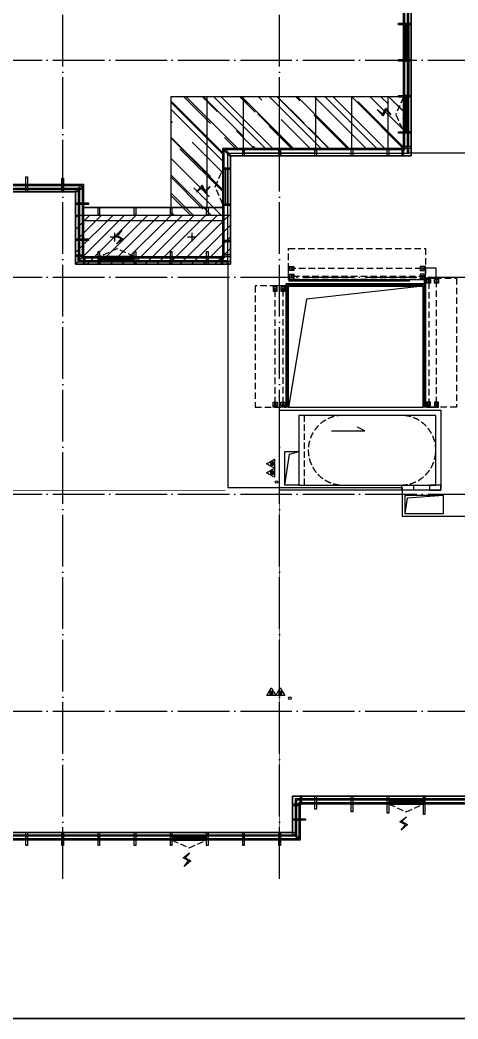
# Model space of a CAD drawing. Extents: x -292644 to 830497, y -12918 to 491457.
# Drawn here: x 6745 to 23710, y 47475 to 86159 of the extents above; entities that cross this region are included whole.
import ezdxf
from ezdxf.xclip import XClip

# ---------------------------------------------------------------- set-up
doc = ezdxf.new("R2010")
doc.units = 0
doc.header["$LTSCALE"] = 1000
doc.header["$MEASUREMENT"] = 0
for name, pattern in [('10#楼幕墙$0$DASH', [0.35, 0.25, -0.1]), ('104-10 轴网$0$DOTE', [2.4200000000000004, 2, -0.2, 0.02, -0.2]), ('X-104 8#10#平面_t3$0$109-34 轴网$0$L1$0$$AUDIT_BAD_LTYPE1', [0]), ('X-104 8#10#平面_t3$0$CACHE', [0.375, 0.25, -0.125]), ('X-104 8#10#平面_t3$0$DASH', [0.35, 0.25, -0.1]), ('三跑梯-偶数F$0$DASH', [0.35, 0.25, -0.1])]:
    doc.linetypes.add(name, pattern=pattern)
doc.layers.get('0').update_dxf_attribs({"linetype": 'CONTINUOUS'})
doc.layers.get('Defpoints').update_dxf_attribs({"linetype": 'CONTINUOUS'})
for name, color, linetype in [('10#楼幕墙$0$04-电动窗', 1, 'CONTINUOUS'), ('10#楼幕墙$0$A-C_玻璃幕墙', 140, 'CONTINUOUS'), ('10#楼幕墙$0$A-O_屋面', 201, 'CONTINUOUS'), ('10#楼幕墙$0$A-TECH_结构', 21, 'CONTINUOUS'), ('104-10 轴网$0$A_AXIS-轴线', 36, '104-10 轴网$0$DOTE'), ('X-104 8#10#平面_t3$0$A-C_玻璃幕墙', 140, 'CONTINUOUS'), ('X-104 8#10#平面_t3$0$A-E_栏杆', 232, 'CONTINUOUS'), ('X-104 8#10#平面_t3$0$A-E_楼梯', 171, 'CONTINUOUS'), ('X-104 8#10#平面_t3$0$A-FC', 242, 'X-104 8#10#平面_t3$0$CACHE'), ('X-104 8#10#平面_t3$0$A-O_分水线', 127, 'CONTINUOUS'), ('X-104 8#10#平面_t3$0$A-O_屋面', 201, 'CONTINUOUS'), ('X-104 8#10#平面_t3$0$A-SUR_看线', 231, 'CONTINUOUS'), ('X-104 8#10#平面_t3$0$A-TECH_结构', 21, 'CONTINUOUS'), ('X-104 8#10#平面_t3$0$EH_玻璃', 156, 'CONTINUOUS'), ('X-104 8#10#平面_t3$0$水-消火栓', 41, 'CONTINUOUS')]:
    doc.layers.add(name, color=color, linetype=linetype)
doc.layers.add('X-104 8#10#平面_t3$0$000套内', color=226, linetype='CONTINUOUS', lineweight=30, plot=False)
doc.layers.add('X-104 8#10#平面_t3$0$04-不打印_辅助线', color=165, linetype='CONTINUOUS', plot=False)
doc.layers.add('三跑梯-偶数F$0$04-不打印_辅助线', color=165, linetype='CONTINUOUS', plot=False)
doc.layers.get('X-104 8#10#平面_t3$0$A-O_分水线').off()

# ---------------------------------------------------------------- blocks, each defined once
blk = doc.blocks.new('104-8910 结构')
at = {"layer": 'Defpoints'}
blk.add_lwpolyline([(-19000, -118200), (61000, -118200.0000000002), (60999.99999999996, 41799.99999999983), (-19000, 41799.99999999996)], close=True, dxfattribs=at)
blk = doc.blocks.new('图框-A1')
at = {"const_width": 0.5}
blk.add_lwpolyline([(765.9999999999966, 584), (25.00000000000045, 584), (25.00000000000045, 10), (766.0000000000002, 10)], close=True, dxfattribs=at)
blk = doc.blocks.new('104-10 轴网')
at = {"layer": '104-10 轴网$0$A_AXIS-轴线', "linetype": '104-10 轴网$0$DOTE'}
for p, q in [((8399.999999999949, -6500.000000000015), (8400.000000000211, 40100.00000000004)), ((16799.99999999992, -6500.000000000015), (16800.00000000021, 40100.00000000004)), ((-6500.000000000022, 25199.99999999999), (48500.00000000018, 25200.00000000004)), ((-6500.000000000022, 16799.99999999999), (48500.00000000018, 16800.00000000004)), ((-6500.000000000022, 8399.999999999985), (48500.00000000018, 8400.000000000044)), ((-6500.000000000022, -1.477928890381008e-11), (48500.00000000018, 4.342837200965732e-11))]:
    blk.add_line(p, q, dxfattribs=at)
at = {"layer": 'Defpoints'}
blk.add_lwpolyline([(-16049.99999999992, 45500.00000000001), (58050.00000000011, 45499.99999999999), (58050.00000000011, -11900.00000000001), (-16049.99999999998, -11899.99999999996)], close=True, dxfattribs=at)
blk = doc.blocks.new('X-104 8#10#平面_t3$0$dfsdgf')
at = {"layer": 'X-104 8#10#平面_t3$0$A-E_栏杆'}
for points in [[(249.9999999999673, -5049.999978165768), (249.9999999969223, -250.0000139501353), (5649.99999998985, -250.0000279002707), (5649.999999992895, -5049.999992115903)], [(299.9999999999673, -5049.999978165768), (299.9999999969514, -300.0000139501353), (5599.99999998985, -300.0000279002707), (5599.999999992895, -5049.999992115903)]]:
    blk.add_lwpolyline(points, dxfattribs=at)
blk = doc.blocks.new('三跑梯-偶数F')
at = {"color": 8, "linetype": '三跑梯-偶数F$0$DASH'}
for centre, start, end in [((1349.999999999999, 3950.000000000019), 0, 180), ((1350.000000004889, 1710.000000000033), 180, 0)]:
    blk.add_arc(centre, 1350.000000000002, start, end, dxfattribs=at)
at = {"layer": '三跑梯-偶数F$0$04-不打印_辅助线', "linetype": '三跑梯-偶数F$0$DASH'}
blk.add_line((0, 200), (2700, 200), dxfattribs=at)
at = {"layer": '三跑梯-偶数F$0$04-不打印_辅助线'}
blk.add_lwpolyline([(2700.000000000001, 5300), (9.094947017729282e-13, 5300), (0, 0), (2700.000000000001, -9.094947017729282e-13)], close=True, dxfattribs=at)
blk.add_lwpolyline([(605.1158375440127, 1265.188340814992), (605.1158375438672, 2550.000000000062), (458.8260643989042, 2270.000000000062)], dxfattribs=at)
blk = doc.blocks.new('X-104 8#10#平面_t3$0$uyrii7ur')
at = {"layer": 'X-104 8#10#平面_t3$0$A-TECH_结构', "linetype": 'X-104 8#10#平面_t3$0$109-34 轴网$0$L1$0$$AUDIT_BAD_LTYPE1'}
for points in [[(25249.99997658582, 20800.00000749383), (25850.00000000499, 20800.00000749383), (25850.00000000499, 19100.00000788411), (25249.99997658582, 19100.00000788411)], [(30800.00000000291, 19100.00000788414), (31949.9999765715, 19100.00000788414), (31949.9999765715, 20800.00000749389), (30800.00000000291, 20800.00000749389)], [(31249.99997658737, 18400.00000787905), (31949.99997657165, 18400.00000787905), (31949.99997657165, 18900.00000788405), (31249.99997658737, 18900.00000788405)], [(27449.9999765532, 10750.00000788458), (25849.99997655327, 10750.00000788458), (25849.99997655327, 11650.00000788731), (27449.9999765532, 11650.00000788731)], [(33549.99322787844, 10199.99893631577), (32949.99995488752, 10199.99893631577), (32949.99995488752, 11450.00000787922), (33549.99322787844, 11450.00000787922)], [(33549.99997317628, 8750.000027945673), (32949.99995863647, 8750.000027945673), (32949.99995863647, 9999.998936315766), (33549.99997317628, 9999.998936315766)], [(21649.99999999856, 7650.000007879251), (23149.99999999696, 7650.000007879251), (23149.99999999689, 8350.000000000058), (21649.99999999849, 8350.000000000058)]]:
    blk.add_lwpolyline(points, close=True, dxfattribs=at)
for points in [[(25850.00000000498, 20800.00000749383), (25335.49703044849, 20603.45774340531), (25249.99997658582, 19100.00000788411)], [(25849.99997655327, 10750.00000788458), (26036.99999999987, 11473.7839677821), (27449.99997655326, 11650.00000788731)], [(33549.99322787844, 10199.99893631577), (33549.99322787844, 11450.00000787998), (33078.99492861191, 11290.86848105729), (32949.99325937161, 10199.99893631577), (33549.99322787844, 10199.99893631577)], [(23149.99999999686, 8350.000000000058), (21746.26625576583, 8243.715887878352), (21649.99999999856, 7650.000007879251)]]:
    blk.add_lwpolyline(points, dxfattribs=at)
at = {"layer": 'X-104 8#10#平面_t3$0$A-TECH_结构'}
for points in [[(30800.00000000274, 19100.00000788414), (30994.87325166486, 20538.04205661503), (31949.9999765715, 20800.00000749389)], [(31949.99997657165, 18900.00000788405), (31380.60406085144, 18817.14181262002), (31249.99997658737, 18400.00000787905)]]:
    blk.add_lwpolyline(points, dxfattribs=at)
for points in [[(17550.00009050622, 10050.00004004798), (17550.00004707376, 8750.000050116389), (17000.00000339406, 8750.000029312563), (17181.19745823395, 9940.41740318312)], [(17550.00006878999, 8750.000036196201), (17000.00000000306, 8750.000011481054), (17000.00000000306, 10049.99993964267), (17550.00006878999, 10049.99996435782)], [(33549.99997317628, 9999.998936315766), (33549.99997317628, 8750.000027945673), (32949.99995462794, 8749.999959031004), (33137.91965881834, 9881.415826070122)]]:
    blk.add_lwpolyline(points, close=True, dxfattribs=at)
blk = doc.blocks.new('X-104 8#10#平面_t3$0$rhyseuyi')
at = {"layer": 'X-104 8#10#平面_t3$0$04-不打印_辅助线', "linetype": 'X-104 8#10#平面_t3$0$109-34 轴网$0$L1$0$$AUDIT_BAD_LTYPE1'}
h = blk.add_hatch(dxfattribs=at)
h.set_pattern_fill('ANSI31', color=256, scale=200)
h.set_pattern_definition([(45, (0, 0), (-224.5064030267288, 224.5064030267288), [])])
h.paths.add_polyline_path([(8900.000000001659, 78600.0696357153), (14899.9999999693, 78600.0696357153), (14899.9999999693, 76699.9999860433), (8900.000000001659, 76699.9999860433)])
blk.add_lwpolyline([(8900.000000001659, 78600.0696357153), (14899.9999999693, 78600.0696357153), (14899.9999999693, 76699.9999860433), (8900.000000001659, 76699.9999860433)], close=True, dxfattribs=at)
at = {"layer": 'X-104 8#10#平面_t3$0$A-TECH_结构', "linetype": 'X-104 8#10#平面_t3$0$109-34 轴网$0$L1$0$$AUDIT_BAD_LTYPE1'}
blk.add_lwpolyline([(-500, 64499.99998456433), (-500, 54700.00000000009), (17300, 54700.00000000009), (17300, 56100.00000000009), (28500, 56100.00000000009), (28500, 63100.00000000009), (34100, 63100.00000000009), (34100, 64500.00000000009), (45299.99999999999, 64500.00000000009), (45299.99999999999, 75700.00000000009), (46699.99999999999, 75700.00000000009), (46699.99999999999, 96300.00000000009), (33100, 96300.00000000009), (33100, 93500.00000000009), (21900, 93500.00000000009), (21900, 80900.00000000009), (14900.00000000029, 80900.00000000009), (14900.00000000419, 76699.99998604327), (8900.000000004307, 76699.99998604327), (8900.000000000407, 79500.0000000001), (-3300, 79500.00000000009), (-3300, 64499.9999985063)], close=True, dxfattribs=at)
blk.add_lwpolyline([(8900.000000001659, 78600.0696357153), (14900.00000000242, 78600.10596739476)], dxfattribs=at)
at = {"layer": 'X-104 8#10#平面_t3$0$A-TECH_结构'}
blk.add_lwpolyline([(17149.99999999971, 75850.00000000016), (22349.99999999264, 75849.99998605002), (22349.99999999293, 71150.00000788418), (17150, 71150.00002183432)], close=True, dxfattribs=at)
blk.add_lwpolyline([(22349.99999999264, 75849.99998605002), (17840.37583562863, 75344.29336001306), (17150, 71150.00002183432)], dxfattribs=at)
blk = doc.blocks.new('10#楼幕墙$0$ii')
blk.add_lwpolyline([(-1339.999257087533, -5.379672802519053e-05), (0.0007429124671034515, -5.379672802519053e-05), (0.0007429124671034515, -150.000053796728), (-1339.999257087533, -150.000053796728)], close=True)
blk = doc.blocks.new('10#楼幕墙$0$$WINLIB2D$00000039')
at = {"color": 0}
for points in [[(-0.4999999999983409, 0.5000000000445652), (-0.4999999999999964, -0.4999999999999716)], [(0.5000000000016591, 0.4999999999536158), (-0.4999999999983409, 0.5000000000445652)], [(0.4999999999983338, -0.5000000000463842), (0.4999999999999609, 0.4999999999999432)], [(-0.499999999999428, 0.1666666667124446), (0.500000000000572, 0.1666666666205998)], [(-0.4518745131427302, -0.1666666666260284), (-0.5000000000072298, 0.08358586507802102)], [(-0.3838834764901549, -0.166666666632409), (-0.4479860405916831, 0.1666666667079113)], [(-0.3158924398378069, -0.166666666637866), (-0.3799950039392748, 0.1666666667006353)], [(-0.2479014031851996, -0.166666666645142), (-0.3120039672867243, 0.1666666666951784)], [(-0.1799103665328481, -0.1666666666505989), (-0.2440129306343159, 0.1666666666887977)], [(-0.1119193298802692, -0.1666666666569512), (-0.1760218939817904, 0.1666666666824455)], [(-0.04392829322788927, -0.1666666666633319), (-0.1080308573293216, 0.1666666666760648)], [(0.02406274342471804, -0.1666666666696841), (-0.04003982067680312, 0.1666666666697125)], [(0.09205378007703402, -0.1666666666751411), (0.02795121597557682, 0.1666666666642556)], [(0.1600448167296129, -0.1666666666815217), (0.0959422526280953, 0.1666666666578749)], [(0.2280358533819644, -0.166666666687874), (0.163933289280525, 0.1666666666505989)], [(0.2960268900345753, -0.1666666666942547), (0.231924325933047, 0.1666666666460657)], [(0.3640179266869801, -0.1666666667006069), (0.2999153625854838, 0.166666666639685)], [(0.4320089633395341, -0.1666666667060639), (0.3679063992380058, 0.166666666632409)], [(0.4999999999916831, -0.1666666667115209), (0.4358974358904746, 0.1666666666260568)], [(-0.500000000000572, -0.1666666666214951), (0.499999999999428, -0.1666666667124446)], [(0.4999999999983338, -0.5000000000463842), (-0.5000000000016662, -0.4999999999554348)]]:
    blk.add_lwpolyline(points, dxfattribs=at)
blk = doc.blocks.new('10#楼幕墙$0$A$C13E80662')
for points in [[(150.0005130732898, 150.2641038001748), (150.0005130732898, 200.2641038001238), (0.0005130732897669077, 200.2641038001238), (0.0005130732897669077, 0.2641038001238485), (150.0005130732898, 0.2641038001238485)], [(150.0005130732898, 0.2641038001747802), (200.0005130733043, 0.2641038001747802), (200.0005130733043, 150.2641038001748), (150.0005130732898, 150.2641038001748)]]:
    blk.add_lwpolyline(points)
blk = doc.blocks.new('10#楼幕墙$0$$TCHSYS$WIN2D')
for p, q in [((-0.5, 0.5), (0.5, 0.5)), ((-0.5, 0.5), (-0.4999999999999999, -0.5)), ((0.5, 0.5), (0.4999999999999998, -0.5)), ((0.5, 0.1666666666666666), (-0.5, 0.1666666666666666)), ((0.5, -0.1666666666666667), (-0.5, -0.1666666666666667)), ((-0.4999999999999999, -0.5), (0.5, -0.5))]:
    blk.add_line(p, q)
blk = doc.blocks.new('10#楼幕墙$0$开启扇')
at = {"layer": '10#楼幕墙$0$04-电动窗'}
h = blk.add_hatch(color=1, dxfattribs=at)
h.dxf.hatch_style = 1
h.paths.add_polyline_path([(680.5562354524154, 539.9632903847669), (509.7987490945379, 728.6290481947071), (726.3024437201093, 845.9672921814199), (478.2154791858056, 1065.595502953947), (646.9190324007068, 855.8806169162563), (430.4153377751354, 738.5423729295435)])
at = {"linetype": '10#楼幕墙$0$DASH'}
blk.add_lwpolyline([(0, 49.99999999714782), (670, 349.9999999971478), (1340, 49.99999999714782)], dxfattribs=at)
at = {"layer": '10#楼幕墙$0$04-电动窗', "color": 1}
blk.add_lwpolyline([(680.5562354524154, 539.9632903847669), (509.7987490945379, 728.6290481947071), (726.3024437201093, 845.9672921814199), (478.2154791858056, 1065.595502953947), (646.9190324007068, 855.8806169162563), (430.4153377751354, 738.5423729295435), (680.5562354524154, 539.9632903847669)], close=True, dxfattribs=at)
at = {"xscale": -1340, "yscale": 300, "zscale": 1340, "rotation": 180}
blk.add_blockref('10#楼幕墙$0$$TCHSYS$WIN2D', (670, -100), dxfattribs=at)
blk = doc.blocks.new('*U4748')
blk.add_lwpolyline([(720.0000374311057, 0), (0, 0), (0, 150), (720.0000374311057, 150)], close=True)
blk = doc.blocks.new('*U4754')
blk.add_lwpolyline([(509.9999999971842, 0), (0, 0), (0, 150), (509.9999999971842, 150)], close=True)
blk = doc.blocks.new('10#楼幕墙')
at = {"layer": '10#楼幕墙$0$A-C_玻璃幕墙'}
for points in [[(45600.00000000006, 64200.00000000003), (34400.00000000006, 64200.00000000003), (34400.00000000006, 62800.00000000003), (28800.00000000006, 62800.00000000003), (28800.00000000006, 55800.00000000001), (17600.00000000006, 55800.00000000001), (17600.00000000006, 54400.00000000001), (-799.9999999999418, 54400.00000000001), (-799.9999999999418, 64200.00000000003), (-3599.999999999942, 64200.00000000003), (-3599.999999999942, 79800.00000000003), (9200.000000000058, 79800.00000000003), (9200.000000000058, 77000.00000000003), (14600.00000000006, 77000.00000000003), (14600.00000000006, 81200.00000000003), (21600.00000000006, 81200.00000000003), (21600.00000000006, 93800.00000000003), (32800.00000000006, 93800.00000000003), (32800.00000000006, 96600.00000000003), (47000.00000000006, 96600.00000000003), (47000.00000000006, 75400.00000000003), (45600.00000000006, 75400.00000000003)], [(45550.00000000006, 64250.00000000003), (34350.00000000006, 64250.00000000003), (34350.00000000006, 62850.00000000003), (28750.00000000006, 62850.00000000003), (28750.00000000006, 55850.00000000001), (17550.00000000006, 55850.00000000001), (17550.00000000006, 54450.00000000001), (-749.9999999999418, 54450.00000000001), (-749.9999999999418, 64250.00000000003), (-3549.999999999942, 64250.00000000003), (-3549.999999999942, 79750.00000000003), (9150.000000000058, 79750.00000000003), (9150.000000000058, 76950.00000000003), (14650.00000000006, 76950.00000000003), (14650.00000000006, 81150.00000000003), (21650.00000000006, 81150.00000000003), (21650.00000000006, 93750.00000000003), (32850.00000000006, 93750.00000000003), (32850.00000000006, 96550.00000000003), (46950.00000000006, 96550.00000000003), (46950.00000000006, 75450.00000000003), (45550.00000000006, 75450.00000000003)], [(45400.00000000006, 64400.00000000003), (34200.00000000006, 64400.00000000003), (34200.00000000006, 63000.00000000003), (28600.00000000006, 63000.00000000003), (28600.00000000006, 56000.00000000001), (17400.00000000006, 56000.00000000001), (17400.00000000006, 54600.00000000001), (-599.9999999999418, 54600.00000000001), (-599.9999999999418, 64400.00000000003), (-3399.999999999942, 64400.00000000003), (-3399.999999999942, 79600.00000000003), (9000.000000000058, 79600.00000000003), (9000.000000000058, 76800.00000000003), (14800.00000000006, 76800.00000000003), (14800.00000000006, 81000.00000000003), (21800.00000000006, 81000.00000000003), (21800.00000000006, 93600.00000000003), (33000.00000000006, 93600.00000000003), (33000.00000000006, 96400.00000000003), (46800.00000000006, 96400.00000000003), (46800.00000000006, 75600.00000000003), (45400.00000000006, 75600.00000000003)], [(21900.00000000262, 86029.99998604335), (21900.00000000262, 85969.99998604335), (21400.00000000233, 85969.99998604253), (21400.00000000233, 86029.99998604253)], [(21900.00000000262, 84629.99998604335), (21900.00000000262, 84569.99998604335), (21400.00000000233, 84569.99998604253), (21400.00000000233, 84629.99998604253)], [(21900.00000000262, 83229.99998604335), (21900.00000000262, 83169.99998604335), (21400.00000000227, 83169.99998604247), (21400.00000000227, 83229.99998604247)], [(21900.00000000262, 81829.99998604335), (21900.00000000262, 81769.99998604335), (21400.00000000227, 81769.99998604241), (21400.00000000227, 81829.99998604241)], [(21600.00000000004, 81260.00000000006), (21600.00000000007, 81200.00000000003), (21900.00000000007, 81200.00000000006), (21900.00000000007, 81260.00000000006)], [(14628.8685679023, 81128.86858185913), (14671.29497477354, 81171.29498873031), (14900.08177133795, 80942.50819216584), (14857.65536446677, 80900.08178529466)], [(15430.00000000425, 80899.99998603974), (15370.00000000425, 80899.99998603974), (15370.00000000425, 81199.99998604055), (15430.00000000425, 81199.99998604055)], [(16830.00000000425, 80899.99998603956), (16770.00000000425, 80899.99998603956), (16770.00000000425, 81199.99998604038), (16830.00000000425, 81199.99998604038)], [(18230.00000000425, 80899.99998603956), (18170.00000000425, 80899.99998603956), (18170.00000000425, 81199.99998604038), (18230.00000000425, 81199.99998604038)], [(19630.00000000425, 80899.99998603974), (19570.00000000425, 80899.99998603974), (19570.00000000425, 81199.99998604055), (19630.00000000425, 81199.99998604055)], [(21030.00000000425, 80899.99998603974), (20970.00000000425, 80899.99998603974), (20970.00000000425, 81199.99998604055), (21030.00000000425, 81199.99998604055)], [(21600.00000000007, 81200.00000000003), (21540.00000000004, 81200), (21540.00000000007, 80900), (21600.00000000007, 80899.99999999997)], [(7030, 79499.9999860558), (6970, 79499.9999860558), (6970, 80079.9999860444), (7030, 80079.9999860444)], [(14900.00000000442, 80429.99998603962), (14900.00000000442, 80369.99998603962), (14600.00000000279, 80369.99998603962), (14600.00000000279, 80429.99998603962)], [(8430, 79499.9999860558), (8370, 79499.9999860558), (8370.000000000233, 80039.9999860444), (8430.000000000233, 80039.9999860444)], [(9171.131432097813, 79728.86858185913), (9128.705025226576, 79771.29498873031), (8899.918228662165, 79542.50819216584), (8942.344635533344, 79500.08178529466)], [(9399.999999999942, 79079.99998605126), (9399.999999999942, 79019.99998605126), (8900.00000000064, 79019.99998605126), (8900.00000000064, 79079.99998605126)], [(14900.00000000739, 79029.99998603974), (14900.00000000739, 78969.99998603974), (14600.00000000576, 78969.99998603974), (14600.00000000576, 79029.99998603974)], [(9830.000000004133, 78599.99998604393), (9770.000000004133, 78599.99998604393), (9770.000000004133, 78899.99998604358), (9830.000000004133, 78899.99998604358)], [(11230.00000000413, 78599.9999860437), (11170.00000000413, 78599.9999860437), (11170.00000000413, 78899.99998604358), (11230.00000000413, 78899.99998604358)], [(12630.00000000413, 78599.99998604358), (12570.00000000413, 78599.99998604358), (12570.00000000413, 78899.99998604358), (12630.00000000413, 78899.99998604358)], [(14030.00000000413, 78599.99998604346), (13970.00000000413, 78599.99998604346), (13970.00000000413, 78899.99998604358), (14030.00000000413, 78899.99998604358)], [(9399.999999999942, 77679.999986043), (9399.999999999942, 77619.999986043), (8900.000000004075, 77619.999986043), (8900.000000004075, 77679.999986043)], [(14900.00000000739, 77629.99998603974), (14900.00000000739, 77569.99998603974), (14600.00000000576, 77569.99998603974), (14600.00000000576, 77629.99998603974)], [(9200.00000000008, 77060.00000000006), (9200.000000000051, 77000.00000000003), (8900.000000000051, 77000.00000000006), (8900.000000000051, 77060.00000000006)], [(9200.000000000051, 77000.00000000003), (9260.00000000008, 77000), (9260.000000000051, 76700), (9200.000000000051, 76699.99999999997)], [(9830.000000003609, 76699.99998604335), (9770.000000003609, 76699.99998604335), (9770.000000002736, 77199.99998604433), (9830.000000002736, 77199.99998604433)], [(11230.00000000361, 76699.99998604335), (11170.00000000361, 76699.99998604335), (11170.00000000419, 77199.99998604433), (11230.00000000419, 77199.99998604433)], [(12630.00000000361, 76699.99998604335), (12570.00000000361, 76699.99998604335), (12570.00000000274, 77199.99998604433), (12630.00000000274, 77199.99998604433)], [(14030.00000000361, 76699.99998604335), (13970.00000000361, 76699.99998604335), (13970.00000000274, 77199.99998604428), (14030.00000000274, 77199.99998604428)], [(14600.00000000007, 77000.00000000003), (14540.00000000004, 77000), (14540.00000000007, 76700), (14600.00000000007, 76699.99999999997)], [(14600.00000000004, 77060.00000000006), (14600.00000000007, 77000.00000000003), (14900.00000000007, 77000.00000000006), (14900.00000000007, 77060.00000000006)], [(17600.00000000005, 55800.00000000001), (17660.00000000008, 55800.00000000004), (17660.00000000005, 56100.00000000004), (17600.00000000005, 56100.00000000007)], [(18230.00000000419, 55599.99998604218), (18170.00000000419, 55599.99998604218), (18170.00000000419, 56099.99998604265), (18230.00000000419, 56099.99998604265)], [(19630.00000000419, 55499.99998604218), (19570.00000000419, 55499.99998604218), (19570.00000000419, 56099.99998604265), (19630.00000000419, 56099.99998604265)], [(21030.00000000419, 55449.99998604399), (20970.00000000419, 55449.99998604399), (20970.00000000419, 56099.99998604265), (21030.00000000419, 56099.99998604265)], [(22430.00000000279, 55399.99998604212), (22370.00000000279, 55399.99998604212), (22370.00000000419, 56099.99998604265), (22430.00000000419, 56099.99998604265)], [(17600.00000000008, 55739.99999999999), (17600.00000000005, 55800.00000000001), (17300.00000000005, 55799.99999999999), (17300.00000000005, 55739.99999999999)], [(17800.00000000076, 55229.9999860434), (17800.00000000076, 55169.9999860434), (17300.00000000431, 55169.9999860434), (17300.00000000431, 55229.9999860434)], [(7030.000000004191, 54199.9999860434), (6970.000000004191, 54199.9999860434), (6970.000000004191, 54699.99998604451), (7030.000000004191, 54699.99998604451)], [(8430.000000004191, 54199.9999860434), (8370.000000004191, 54199.9999860434), (8370.000000004191, 54699.99998604451), (8430.000000004191, 54699.99998604451)], [(9830.000000004191, 54199.9999860434), (9770.000000004191, 54199.9999860434), (9770.000000004191, 54699.99998604451), (9830.000000004191, 54699.99998604451)], [(11230.00000000419, 54199.9999860434), (11170.00000000419, 54199.9999860434), (11170.00000000419, 54699.99998604451), (11230.00000000419, 54699.99998604451)], [(12630.00000000419, 54199.9999860434), (12570.00000000419, 54199.9999860434), (12570.00000000419, 54699.99998604451), (12630.00000000419, 54699.99998604451)], [(14030.00000000419, 54199.9999860434), (13970.00000000419, 54199.9999860434), (13970.00000000419, 54699.99998604451), (14030.00000000419, 54699.99998604451)], [(15430.00000000419, 54199.9999860434), (15370.00000000419, 54199.9999860434), (15370.00000000419, 54699.99998604451), (15430.00000000419, 54699.99998604451)], [(16830.00000000419, 54199.9999860434), (16770.00000000419, 54199.9999860434), (16770.00000000419, 54699.99998604451), (16830.00000000419, 54699.99998604451)], [(17278.8685679023, 54678.86858185913), (17321.29497477354, 54721.29498873031), (17550.08177133795, 54492.50819216584), (17507.65536446677, 54450.08178529466)]]:
    blk.add_lwpolyline(points, close=True, dxfattribs=at)
at = {"layer": '10#楼幕墙$0$A-O_屋面'}
for points in [[(9200.000000000873, 78899.99998604346), (14600.00000000402, 78899.99998604346)], [(9200.00000000099, 78599.99998604346), (14600.00000000402, 78599.99998604346)], [(9200.00000000099, 78399.99998604346), (14600.00000000402, 78399.99998604346)]]:
    blk.add_lwpolyline(points, dxfattribs=at)
at = {"layer": '10#楼幕墙$0$A-TECH_结构'}
blk.add_lwpolyline([(45300.00000000006, 64500.00000000003), (34100.00000000006, 64500.00000000003), (34100.00000000006, 63100.00000000003), (28500.00000000006, 63100.00000000003), (28500.00000000006, 56100.00000000001), (17300.00000000006, 56100.00000000001), (17300.00000000006, 54700.00000000001), (-499.9999999999418, 54700.00000000001), (-499.9999999999418, 64500.00000000003), (-3299.999999999942, 64500.00000000003), (-3299.999999999942, 79500.00000000003), (8900.000000000058, 79500.00000000003), (8900.000000000058, 76700.00000000003), (14900.00000000006, 76700.00000000003), (14900.00000000006, 80900.00000000003), (21900.00000000006, 80900.00000000003), (21900.00000000006, 93500.00000000003), (33100.00000000006, 93500.00000000003), (33100.00000000006, 96300.00000000003), (46700.00000000006, 96300.00000000003), (46700.00000000006, 75700.00000000003), (45300.00000000006, 75700.00000000003)], close=True, dxfattribs=at)
at = {"layer": '10#楼幕墙$0$A-C_玻璃幕墙'}
for name, p, rotation in [('10#楼幕墙$0$ii', (21650.00000000413, 85969.99998604335), 90), ('10#楼幕墙$0$ii', (21650.00000000413, 84569.99998604335), 90), ('10#楼幕墙$0$A$C13E80662', (21800.26410380018, 80999.99948692674), 90), ('10#楼幕墙$0$开启扇', (14650.00000000739, 79029.99998603974), 90), ('10#楼幕墙$0$A$C13E80662', (14800.26410380018, 76799.99948692674), 90), ('10#楼幕墙$0$A$C13E80662', (17399.73589619993, 56000.0005130733), 270), ('10#楼幕墙$0$ii', (7030.000000004133, 54449.99998604346), 180), ('10#楼幕墙$0$ii', (8430.000000004133, 54449.99998604346), 180), ('10#楼幕墙$0$ii', (15430.00000000413, 54449.9999860434), 180)]:
    blk.add_blockref(name, p, dxfattribs=dict(at, rotation=rotation))
at = {"layer": '10#楼幕墙$0$A-C_玻璃幕墙', "xscale": -1}
for name, p, rotation in [('10#楼幕墙$0$开启扇', (21650.0000000145, 83169.99998604241), 90), ('10#楼幕墙$0$A$C13E80662', (8999.735896199934, 76799.99948692674), 270), ('10#楼幕墙$0$开启扇', (21030.00000000419, 55849.99998604265), 180), ('10#楼幕墙$0$开启扇', (12630.00000000419, 54449.9999860423), 180)]:
    blk.add_blockref(name, p, dxfattribs=dict(at, rotation=rotation))
at = {"layer": '10#楼幕墙$0$A-C_玻璃幕墙'}
for name, p in [('10#楼幕墙$0$ii', (16769.99925709056, 81150.00003984003)), ('10#楼幕墙$0$ii', (18169.99925709056, 81150.00003984003)), ('10#楼幕墙$0$ii', (8369.999999999942, 79749.99998605173)), ('*U4748', (8429.999637507834, 79600.26380606237)), ('*U4754', (9260.00000000006, 76800.00000000003))]:
    blk.add_blockref(name, p, dxfattribs=at)
at = {"layer": '10#楼幕墙$0$A-C_玻璃幕墙', "xscale": -1}
blk.add_blockref('10#楼幕墙$0$开启扇', (11170.00000000268, 76950.00000000017), dxfattribs=at)
at = {"layer": 'Defpoints', "color": 2, "xscale": 1340, "yscale": 300.0000000000001, "zscale": -1340, "rotation": 90}
blk.add_blockref('10#楼幕墙$0$$WINLIB2D$00000039', (21750.00022429303, 85299.99998604335), dxfattribs=at)
blk = doc.blocks.new('X-104 8#10#平面_t3$0$jtkjuyriuy')
h = blk.add_hatch()
h.set_pattern_fill('ANSI31', color=8, scale=30, angle=45)
h.set_pattern_definition([(90, (0, 0), (-47.625, 1.06581410364015e-14), [])])
h.paths.add_polyline_path([(-138, 138), (138, 138), (138, -138), (-138, -138)])
for points in [[(-168, 168), (168, 168), (168, -168), (-168, -168)], [(-138, 138), (138, 138), (138, -138), (-138, -138)]]:
    blk.add_lwpolyline(points, close=True)
at = {"layer": 'X-104 8#10#平面_t3$0$04-不打印_辅助线'}
for p, q in [((-168, 0), (168, 0)), ((0, 168), (0, -168))]:
    blk.add_line(p, q, dxfattribs=at)
blk = doc.blocks.new('*U4522')
at = {"layer": 'X-104 8#10#平面_t3$0$A-E_栏杆'}
for points in [[(-5299.999999989996, 50), (0, 50)], [(-5299.999999989996, 0), (-599.9999999950014, 0)]]:
    blk.add_lwpolyline(points, dxfattribs=at)
at = {"layer": 'X-104 8#10#平面_t3$0$A-FC'}
for p, q in [((-150.1205822191259, 475.0000000123109), (-5135.222420518556, 474.9995015044406)), ((-5135.222420518556, 173.9195319662686), (-164.7775794651534, 173.9200283635582))]:
    blk.add_line(p, q, dxfattribs=at)
blk.add_lwpolyline([(0, 50), (-5299.999999990636, 50), (-5299.999999990636, 1250.000000000786), (0, 1250.000000000786)], close=True, dxfattribs=at)
at = {"layer": 'X-104 8#10#平面_t3$0$A-FC', "ltscale": 1000}
for points in [[(-5249.999999982399, 100.0000000116124), (-5249.999999984029, 250.0000000111468), (-5099.999999984262, 250.0000000130094), (-5099.999999983331, 200.0000000130094), (-5199.999999983331, 200.0000000111468), (-5199.999999982865, 150.0000000120781), (-5099.999999983098, 150.0000000130094), (-5099.999999982399, 100.0000000130094), (-5299.999999983796, 100.0000000041618), (-5299.999999987464, 550.0000000041618), (-5099.999999985193, 550.0000000130094), (-5099.999999984728, 500.0000000130094), (-5199.999999984728, 500.0000000120781), (-5199.999999983796, 450.0000000116124), (-5099.999999984029, 450.0000000125438), (-5099.999999984029, 400.0000000130094), (-5249.999999983796, 400.0000000111468), (-5249.999999985193, 550.0000000116124)], [(-50.00000000130967, 100.0000000071886), (-49.99999999967986, 250.000000006723), (-199.999999999447, 250.0000000085856), (-200.0000000003783, 200.0000000085856), (-100.0000000003783, 200.000000006723), (-100.000000000844, 150.0000000076543), (-200.0000000006112, 150.0000000085856), (-200.0000000013097, 100.0000000085856), (8.731149137020111e-11, 99.99999999973807), (3.754394128918648e-09, 549.9999999997381), (-199.9999999985157, 550.0000000085856), (-199.9999999989814, 500.0000000085856), (-99.99999999898137, 500.0000000076543), (-99.99999999991269, 450.0000000071886), (-199.9999999996799, 450.00000000812), (-199.9999999996799, 400.0000000085856), (-49.99999999991269, 400.000000006723), (-49.9999999985157, 550.0000000071886)]]:
    blk.add_lwpolyline(points, dxfattribs=at)
blk = doc.blocks.new('*U4551')
at = {"layer": 'X-104 8#10#平面_t3$0$A-E_栏杆'}
for points in [[(-4999.999956419964, 50), (0, 50)], [(-4999.999956419964, 0), (-299.9999564249702, 0)]]:
    blk.add_lwpolyline(points, dxfattribs=at)
at = {"layer": 'X-104 8#10#平面_t3$0$A-FC'}
for p, q in [((-150.1205822191259, 475.0000000123109), (-4835.222376948524, 474.9995015044406)), ((-4835.222376948524, 173.9195319662686), (-164.7775794651534, 173.9200283635582))]:
    blk.add_line(p, q, dxfattribs=at)
blk.add_lwpolyline([(0, 50), (-4999.999956420605, 50), (-4999.999956420605, 1250.000000000786), (0, 1250.000000000786)], close=True, dxfattribs=at)
at = {"layer": 'X-104 8#10#平面_t3$0$A-FC', "ltscale": 1000}
for points in [[(-4949.999956412368, 100.0000000116124), (-4949.999956413998, 250.0000000111468), (-4799.999956414231, 250.0000000130094), (-4799.9999564133, 200.0000000130094), (-4899.9999564133, 200.0000000111468), (-4899.999956412834, 150.0000000120781), (-4799.999956413067, 150.0000000130094), (-4799.999956412368, 100.0000000130094), (-4999.999956413765, 100.0000000041618), (-4999.999956417432, 550.0000000041618), (-4799.999956415162, 550.0000000130094), (-4799.999956414696, 500.0000000130094), (-4899.999956414696, 500.0000000120781), (-4899.999956413765, 450.0000000116124), (-4799.999956413998, 450.0000000125438), (-4799.999956413998, 400.0000000130094), (-4949.999956413765, 400.0000000111468), (-4949.999956415162, 550.0000000116124)], [(-50.00000000130967, 100.0000000071886), (-49.99999999967986, 250.000000006723), (-199.999999999447, 250.0000000085856), (-200.0000000003783, 200.0000000085856), (-100.0000000003783, 200.000000006723), (-100.000000000844, 150.0000000076543), (-200.0000000006112, 150.0000000085856), (-200.0000000013097, 100.0000000085856), (8.731149137020111e-11, 99.99999999973807), (3.754394128918648e-09, 549.9999999997381), (-199.9999999985157, 550.0000000085856), (-199.9999999989814, 500.0000000085856), (-99.99999999898137, 500.0000000076543), (-99.99999999991269, 450.0000000071886), (-199.9999999996799, 450.00000000812), (-199.9999999996799, 400.0000000085856), (-49.99999999991269, 400.000000006723), (-49.9999999985157, 550.0000000071886)]]:
    blk.add_lwpolyline(points, dxfattribs=at)
blk = doc.blocks.new('*U4545')
at = {"layer": 'X-104 8#10#平面_t3$0$A-E_栏杆'}
for points in [[(-4699.999957105854, 50), (0, 50)], [(-4699.999957105854, 0), (4.288913987693377e-05, 0)]]:
    blk.add_lwpolyline(points, dxfattribs=at)
at = {"layer": 'X-104 8#10#平面_t3$0$A-FC'}
for p, q in [((-150.1205822191259, 475.0000000123109), (-4535.222377634414, 474.9995015044406)), ((-4535.222377634414, 173.9195319662686), (-164.7775794651534, 173.9200283635582))]:
    blk.add_line(p, q, dxfattribs=at)
blk.add_lwpolyline([(0, 50), (-4699.999957106495, 50), (-4699.999957106495, 1250.000000000786), (0, 1250.000000000786)], close=True, dxfattribs=at)
at = {"layer": 'X-104 8#10#平面_t3$0$A-FC', "ltscale": 1000}
for points in [[(-4649.999957098258, 100.0000000116124), (-4649.999957099888, 250.0000000111468), (-4499.999957100121, 250.0000000130094), (-4499.999957099189, 200.0000000130094), (-4599.999957099189, 200.0000000111468), (-4599.999957098724, 150.0000000120781), (-4499.999957098957, 150.0000000130094), (-4499.999957098258, 100.0000000130094), (-4699.999957099655, 100.0000000041618), (-4699.999957103322, 550.0000000041618), (-4499.999957101052, 550.0000000130094), (-4499.999957100586, 500.0000000130094), (-4599.999957100586, 500.0000000120781), (-4599.999957099655, 450.0000000116124), (-4499.999957099888, 450.0000000125438), (-4499.999957099888, 400.0000000130094), (-4649.999957099655, 400.0000000111468), (-4649.999957101052, 550.0000000116124)], [(-50.00000000130967, 100.0000000071886), (-49.99999999967986, 250.000000006723), (-199.999999999447, 250.0000000085856), (-200.0000000003783, 200.0000000085856), (-100.0000000003783, 200.000000006723), (-100.000000000844, 150.0000000076543), (-200.0000000006112, 150.0000000085856), (-200.0000000013097, 100.0000000085856), (8.731149137020111e-11, 99.99999999973807), (3.754394128918648e-09, 549.9999999997381), (-199.9999999985157, 550.0000000085856), (-199.9999999989814, 500.0000000085856), (-99.99999999898137, 500.0000000076543), (-99.99999999991269, 450.0000000071886), (-199.9999999996799, 450.00000000812), (-199.9999999996799, 400.0000000085856), (-49.99999999991269, 400.000000006723), (-49.9999999985157, 550.0000000071886)]]:
    blk.add_lwpolyline(points, dxfattribs=at)
blk = doc.blocks.new('X-104 8#10#平面_t3$0$fdgfdg')
at = {"linetype": 'X-104 8#10#平面_t3$0$109-34 轴网$0$L1$0$$AUDIT_BAD_LTYPE1'}
blk.add_blockref('*U4522', (5649.99999998985, -150.0000140816846), dxfattribs=at)
at = {"linetype": 'X-104 8#10#平面_t3$0$109-34 轴网$0$L1$0$$AUDIT_BAD_LTYPE1', "xscale": -1, "rotation": 90}
blk.add_blockref('*U4545', (300.0000002652487, -5049.999957106455), dxfattribs=at)
at = {"linetype": 'X-104 8#10#平面_t3$0$109-34 轴网$0$L1$0$$AUDIT_BAD_LTYPE1', "rotation": 270}
blk.add_blockref('*U4551', (5600.00000026116, -5049.999991991557), dxfattribs=at)
blk = doc.blocks.new('X-104 8#10#平面_t3$0$$TWTSYS$00000546')
h = blk.add_hatch()
h.set_pattern_fill('ANSI31', color=256, scale=200, style=0)
h.set_pattern_definition([(45, (-38543.80223862439, -6670.830405693208), (-17.67766952966369, 17.67766952966369), [])])
h.paths.add_polyline_path([(-64.92232553117356, 173.7449990885525), (64.922325531159, 173.7449990885525), (64.922325531159, 43.90034802621994), (-64.92232553117356, 43.90034802621994)])
for points in [[(0, 343.6163707387423), (-198.3870041439732, 0), (198.3870041439732, 0)], [(-64.92232553117356, 173.7449990885525), (64.922325531159, 173.7449990885525), (64.922325531159, 43.90034802621994), (-64.92232553117356, 43.90034802621994)]]:
    blk.add_lwpolyline(points, close=True)
blk = doc.blocks.new('X-104 8#10#平面_t3$0$A$C46662BA1')
at = {"layer": 'X-104 8#10#平面_t3$0$水-消火栓'}
for centre in [(16680.02259991864, 68269.99998604925), (17199.99999999971, 59900.00000000003)]:
    blk.add_circle(centre, 50, dxfattribs=at)
at = {"layer": 'X-104 8#10#平面_t3$0$水-消火栓', "xscale": -0.88, "yscale": 0.88, "zscale": 0.88}
for p, rotation in [((16600.0000000031, 68975.41943634972), 90), ((16600.0000000031, 68626.25830905624), 90), ((16476.25830905952, 60000.00000000003), 359.9999999999999), ((16825.419436353, 60000.00000000003), 359.9999999999999)]:
    blk.add_blockref('X-104 8#10#平面_t3$0$$TWTSYS$00000546', p, dxfattribs=dict(at, rotation=rotation))
blk = doc.blocks.new('X-104 8#10#平面_t3$0$A$C5E1742DD')
at = {"layer": 'X-104 8#10#平面_t3$0$04-不打印_辅助线', "color": 2, "linetype": 'X-104 8#10#平面_t3$0$109-34 轴网$0$L1$0$$AUDIT_BAD_LTYPE1'}
for points in [[(-119.9999999997308, 1099.703687444497), (330.0000000002692, 1099.703687444497), (330.0000000002692, 900.001630483508), (-119.9999999997308, 900.001630483508)], [(950.0000000765867, 900.001630483508), (1400.000000076587, 900.001630483508), (1400.000000076587, 1100.001630483508), (950.0000000765867, 1100.001630483508)]]:
    blk.add_lwpolyline(points, close=True, dxfattribs=at)
blk = doc.blocks.new('X-104 8#10#平面_t3')
at = {"layer": 'X-104 8#10#平面_t3$0$EH_玻璃'}
h = blk.add_hatch(dxfattribs=at)
h.set_pattern_fill('AR-RROOF', color=256, scale=600, angle=-45.00000000000003)
h.set_pattern_definition([(314.9999999999999, (4.10000211559236e-09, 152399.9999860433), (1724.209175245277, -646.5784407169797), [11430, -1524, 3810, -762]), (314.9999999999999, (986.0321220974693, 151952.783231214), (177.8090711971697, 1255.439805725468), [2286, -251.46, 4572, -571.5]), (314.9999999999999, (727.4007458107335, 152588.5853645857), (3162.846205840555, -2440.833613706597), [6096, -1066.8, 3048, -762])])
h.paths.add_polyline_path([(12600.0000000041, 78599.99998604353), (14600.00000000398, 78599.99998604353), (14600.00000000398, 81199.9999860433), (21600.00000000398, 81199.9999860433), (21600.00000000398, 83199.9999860433), (12600.0000000041, 83199.9999860433)])
at = {"layer": 'X-104 8#10#平面_t3$0$000套内'}
for points in [[(33600.00000000335, 64349.9999860433), (33600.00000000335, 68149.99998604985), (33700.00000000653, 68150.00000787915), (33700.00000000653, 70950.0000078792), (32049.9999765716, 70950.0000078792), (32049.9999765716, 80300.00000749383), (24949.99997658588, 80300.00000749384), (24949.99997658588, 80999.99998607123), (21750.00000000399, 80999.99998607123), (21750.00000000398, 93649.9999860433), (32950.00000000629, 93649.99998604327), (32950.00000000629, 96449.99998612823), (46850.00000000341, 96449.99998612826), (46850.00000000341, 80899.9999860433), (46850.00000000411, 75549.99998604323), (45449.99999997539, 75549.9999860432), (45449.99999997539, 64349.9999860433)], [(28650.00000000386, 62999.9999860433), (28650.00000000386, 55949.9999860433), (17450.00000000386, 55949.9999860433), (17450.00000000386, 54549.9999860433), (-649.9999999984684, 54549.99998604342), (-649.9999998457824, 64349.99998605804), (-3449.999999841802, 64349.99998605803), (-3449.999999997544, 79649.99998605573), (9050.00000000398, 79649.99998605573), (9050.00000000398, 76849.9999860433), (14799.99999996935, 76849.99998604319), (14799.99999996935, 68050.0000078792), (21549.99999999855, 68050.0000078792), (21549.99999999855, 66950.0000078792), (25450.00000001158, 66950.0000078792), (25450.00000001158, 62999.99998814457), (28650.00000000386, 62999.9999860433)]]:
    blk.add_lwpolyline(points, close=True, dxfattribs=at)
at = {"layer": 'X-104 8#10#平面_t3$0$000套内', "linetype": 'X-104 8#10#平面_t3$0$109-34 轴网$0$L1$0$$AUDIT_BAD_LTYPE1'}
blk.add_lwpolyline([(16800.00000000311, 71050.00000788413), (23049.99999999775, 71050.00000788413), (23049.99999999775, 67950.00000787919), (16800.00000000311, 67950.00000787919)], close=True, dxfattribs=at)
at = {"layer": 'X-104 8#10#平面_t3$0$04-不打印_辅助线'}
blk.add_lwpolyline([(9200.00000000398, 78899.99998604342), (9200.00000000398, 76999.99998604319), (14600.00000000398, 76999.99998604319), (14600.00000000398, 78899.99998604342)], close=True, dxfattribs=at)
at = {"layer": 'X-104 8#10#平面_t3$0$A-C_玻璃幕墙'}
for p, q in [((14000.0000000041, 78899.99998604353), (14000.0000000041, 83199.9999860433)), ((15400.0000000041, 81199.99998604051), (15400.0000000041, 83199.9999860433)), ((16800.0000000041, 81199.99998604027), (16800.0000000041, 83199.9999860433)), ((18200.0000000041, 81199.99998604027), (18200.0000000041, 83199.9999860433)), ((19600.0000000041, 81199.99998604051), (19600.0000000041, 83199.9999860433)), ((21000.0000000041, 81199.99998604051), (21000.0000000041, 83199.9999860433))]:
    blk.add_line(p, q, dxfattribs=at)
blk.add_lwpolyline([(12600.0000000041, 78899.99998604353), (12600.0000000041, 83199.9999860433), (21400.0000000022, 83199.9999860433)], dxfattribs=at)
at = {"layer": 'X-104 8#10#平面_t3$0$A-O_屋面'}
for points in [[(9200.000000000837, 78899.99998604342), (14600.00000000398, 78899.99998604342)], [(9200.000000000953, 78599.99998604342), (14600.00000000398, 78599.99998604342)]]:
    blk.add_lwpolyline(points, dxfattribs=at)
at = {"layer": 'X-104 8#10#平面_t3$0$A-SUR_看线', "linetype": 'X-104 8#10#平面_t3$0$DASH', "ltscale": 2, "const_width": 30}
for points in [[(14699.99999996984, 67950.00000787913), (-3299.999999997537, 67949.99999392261)], [(16800.00000000002, 67450.00000000004), (16800.00000000002, 54700.00000000001)]]:
    blk.add_lwpolyline(points, dxfattribs=at)
at = {"layer": 'X-104 8#10#平面_t3$0$A-TECH_结构', "color": 2, "linetype": 'X-104 8#10#平面_t3$0$109-34 轴网$0$L1$0$$AUDIT_BAD_LTYPE1'}
blk.add_lwpolyline([(22450.00000026436, 76562.5748555129), (22850.00000026436, 76562.5748555129), (22850.00000026436, 76162.57484156279), (22450.00000026436, 76162.57484156279)], close=True, dxfattribs=at)
at = {"linetype": 'X-104 8#10#平面_t3$0$109-34 轴网$0$L1$0$$AUDIT_BAD_LTYPE1'}
ref = blk.add_blockref('10#楼幕墙', (0, 0), dxfattribs=at)
XClip(ref).set_block_clipping_path([(-18549.99999999996, -12899.99999999999), (65550.00000000006, 343500.0000000001)])
at = {"xscale": 100, "yscale": 100, "zscale": 100}
blk.add_blockref('图框-A1', (-18550.00000000001, 46500.00000000006), dxfattribs=at)
at = {"linetype": 'X-104 8#10#平面_t3$0$109-34 轴网$0$L1$0$$AUDIT_BAD_LTYPE1'}
ref = blk.add_blockref('104-8910 结构', (-130.000000000302, 165700.0000000001), dxfattribs=at)
XClip(ref).set_block_clipping_path([(-15919.999999999709, -118200.00000000015), (58180.00000000029, -60800.00000000007)])
ref = blk.add_blockref('104-10 轴网', (1.455191522836685e-11, 59400.00000000001))
XClip(ref).set_block_clipping_path([(-16049.999999999925, -11899.999999999949), (58049.99999999998, 45500.000000000095)])
for name, p in [('X-104 8#10#平面_t3$0$uyrii7ur', (5.820766091346741e-11, 59399.99999999997)), ('X-104 8#10#平面_t3$0$fdgfdg', (16800.00000000008, 76212.57487713374)), ('X-104 8#10#平面_t3$0$dfsdgf', (16800.00000000008, 76200.00000000003))]:
    blk.add_blockref(name, p, dxfattribs=at)
at = {"layer": 'X-104 8#10#平面_t3$0$04-不打印_辅助线', "linetype": 'X-104 8#10#平面_t3$0$109-34 轴网$0$L1$0$$AUDIT_BAD_LTYPE1'}
blk.add_blockref('X-104 8#10#平面_t3$0$A$C5E1742DD', (21649.99999999862, 67050.00000787922), dxfattribs=at)
at = {"layer": 'X-104 8#10#平面_t3$0$A-E_楼梯', "rotation": 270}
blk.add_blockref('三跑梯-偶数F', (17549.9999999986, 70850.00000787913), dxfattribs=at)
at = {"layer": 'X-104 8#10#平面_t3$0$A-O_分水线', "linetype": 'X-104 8#10#平面_t3$0$109-34 轴网$0$L1$0$$AUDIT_BAD_LTYPE1'}
blk.add_blockref('X-104 8#10#平面_t3$0$A$C46662BA1', (0, -2.91038304567337e-11), dxfattribs=at)
at = {"layer": 'X-104 8#10#平面_t3$0$A-O_分水线', "xscale": -1}
for p in [(10400, 77749.99998604346), (13400, 77749.99998604346)]:
    blk.add_blockref('X-104 8#10#平面_t3$0$jtkjuyriuy', p, dxfattribs=at)
at = {"layer": 'X-104 8#10#平面_t3$0$A-TECH_结构', "linetype": 'X-104 8#10#平面_t3$0$109-34 轴网$0$L1$0$$AUDIT_BAD_LTYPE1'}
blk.add_blockref('X-104 8#10#平面_t3$0$rhyseuyi', (5.820766091346741e-11, -1.164153218269348e-10), dxfattribs=at)

msp = doc.modelspace()

# ---------------------------------------------------------------- block references
msp.add_blockref('X-104 8#10#平面_t3', (0, 0))

doc.saveas('drawing.dxf')
